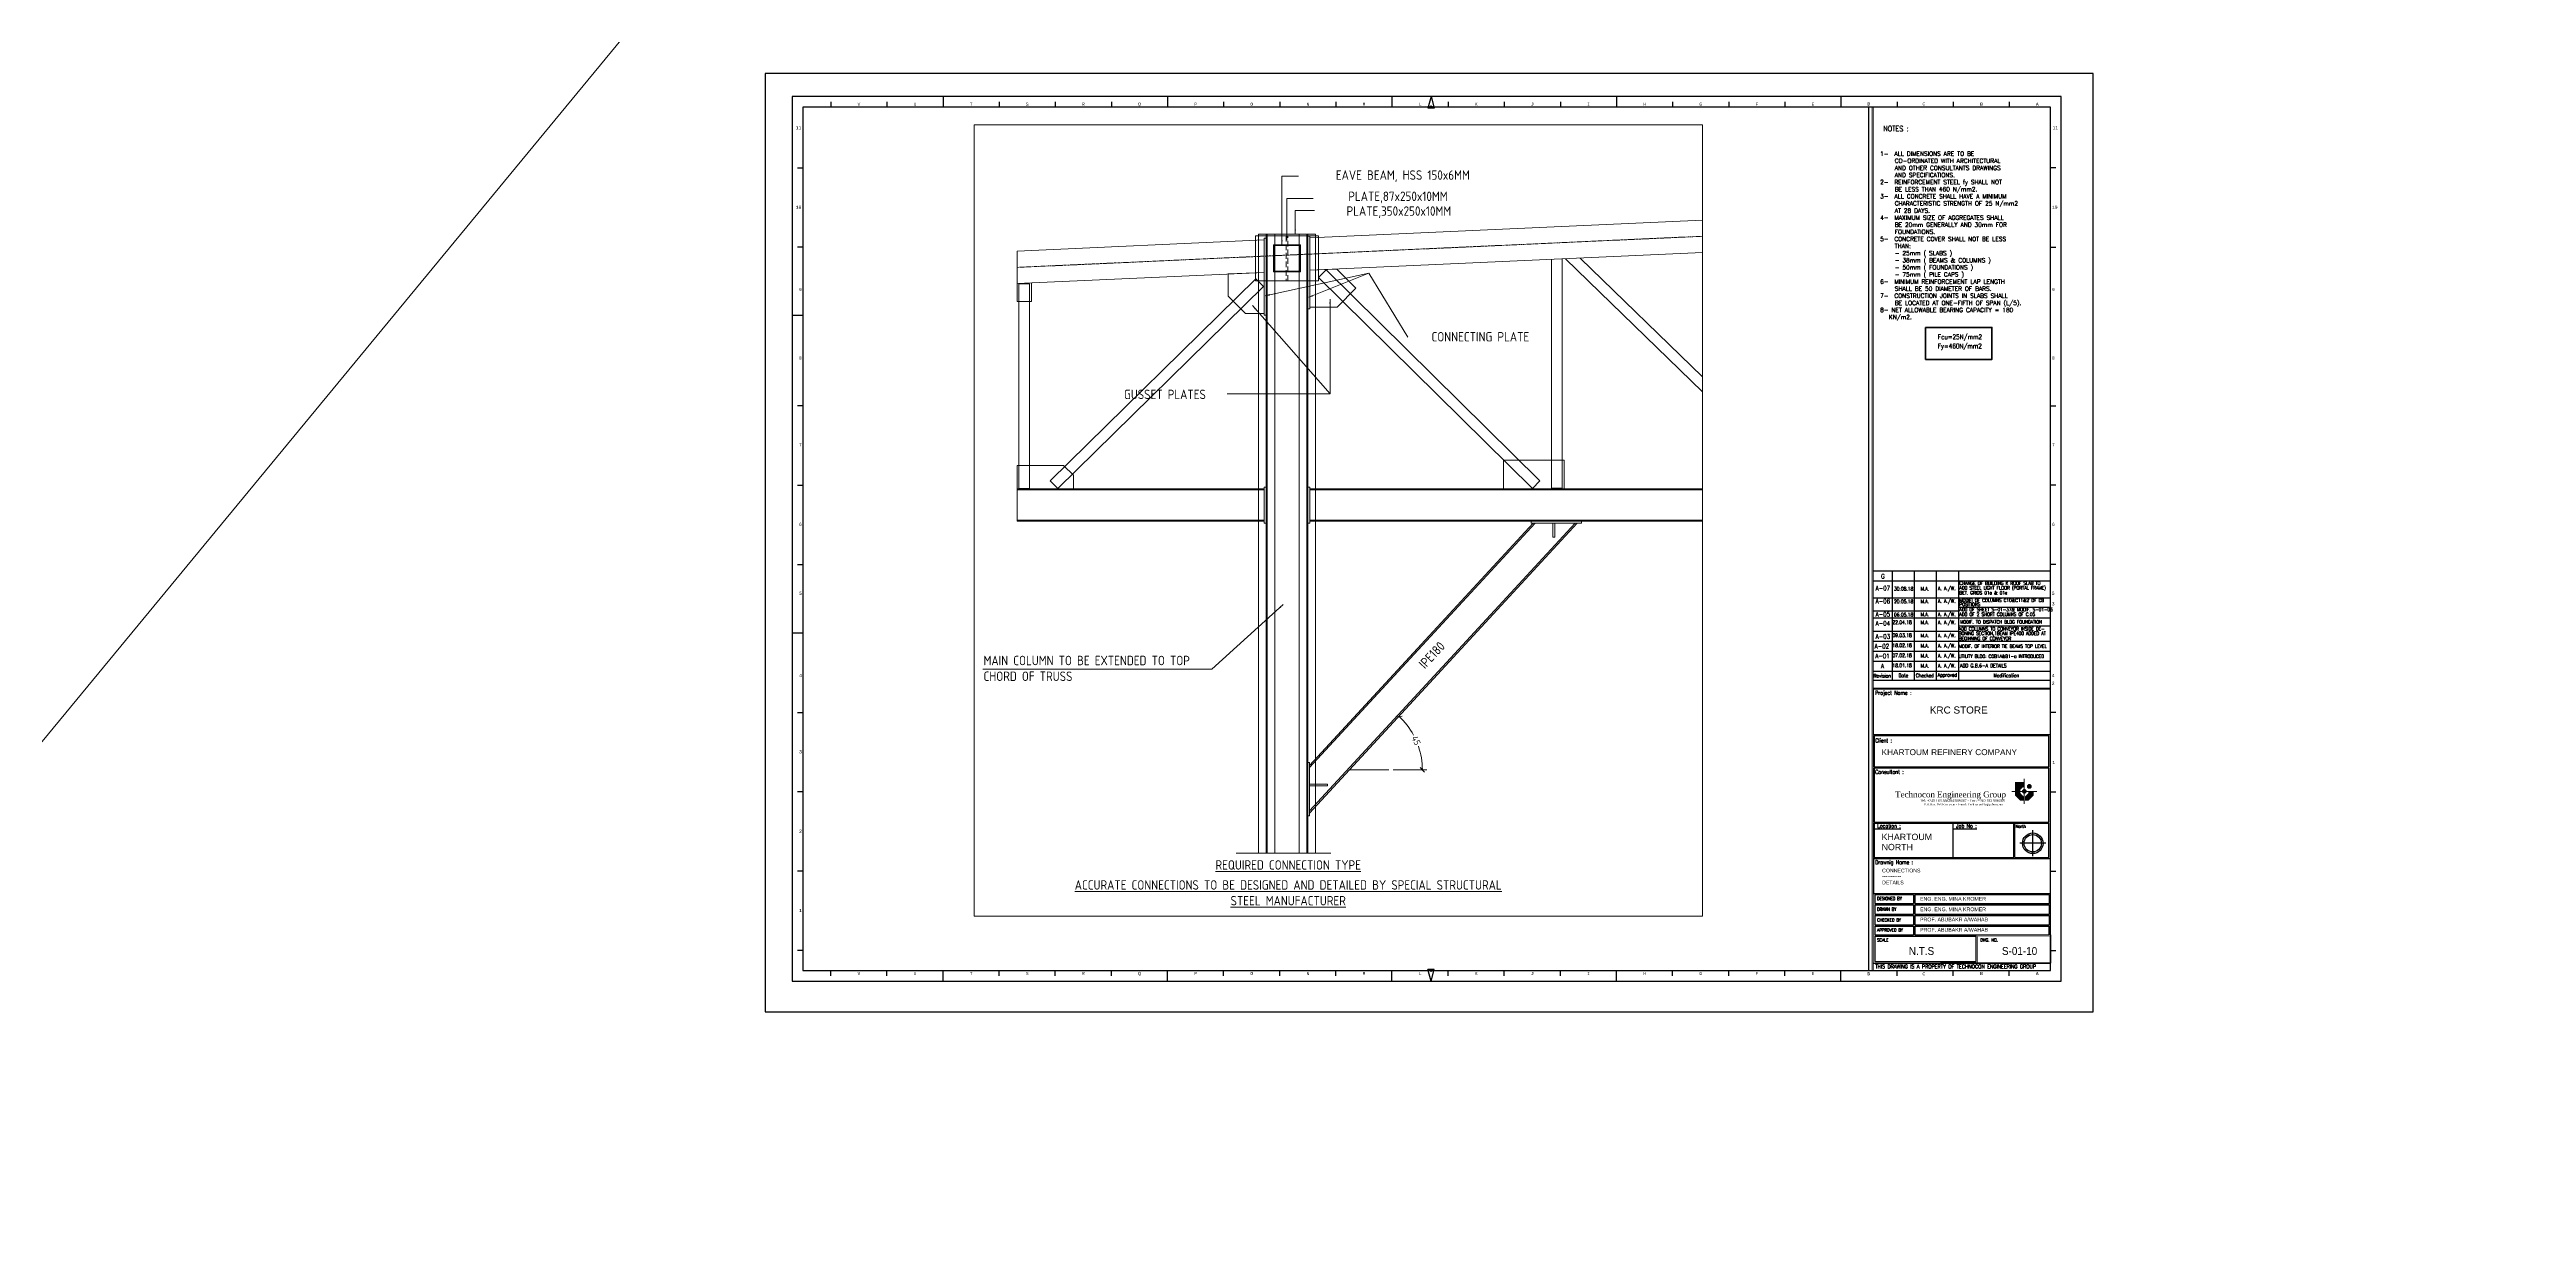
# Model space of a CAD drawing. Header units: millimetres. Extents: x -388065 to 2372687422, y -192755 to 667797.
# Drawn here: x 1410753 to 1424516, y 365722 to 372177 of the extents above; entities that cross this region are included whole.
import ezdxf

# ---------------------------------------------------------------- set-up
doc = ezdxf.new("R2010")
doc.units = ezdxf.units.MM
for name, pattern in [('AXES', [50.8, 31.75, -6.35, 6.35, -6.35]), ('CENTER', [2, 1.25, -0.25, 0.25, -0.25]), ('HIDDEN2', [4.7625, 3.175, -1.5875])]:
    doc.linetypes.add(name, pattern=pattern)
for name, color, linetype in [('Label', 192, 'Continuous'), ('LABLE', 5, 'Continuous'), ('LOGO', 250, 'Continuous'), ('T-BLOCK', 7, 'Continuous')]:
    doc.layers.add(name, color=color, linetype=linetype)
for name, color, linetype, lineweight in [('STR-CL', 1, 'CENTER', 9), ('STR-DIM', 1, 'Continuous', 9), ('STR-STEEL_IN_SEC', 6, 'Continuous', 15), ('STR-STEEL_IN_SEC_HIDD', 6, 'HIDDEN2', 15), ('STR-TEXT', 7, 'Continuous', 9)]:
    doc.layers.add(name, color=color, linetype=linetype, lineweight=lineweight)
doc.styles.add('Arial', font='arial.ttf', dxfattribs={"height": 635})
doc.styles.add('MINA_MM_SM', font='romans.shx', dxfattribs={"height": 150})
doc.styles.add('MINA_MM_STEEL_DETAIL', font='dim.shx', dxfattribs={"height": 35})
doc.styles.add('MZBI', font='times.ttf', dxfattribs={"height": 0.35})
doc.styles.add('MZBOLT', font='times.ttf', dxfattribs={"height": 0.5})
doc.styles.add('ROMAND', font='romand__.ttf', dxfattribs={"height": 0.22})
doc.styles.add('STANDART', font='MONOTXT.shx')
doc.dimstyles.new('MINA_MM_STEEL_DET', dxfattribs={"dimtxt": 35, "dimasz": 25, "dimexe": 25, "dimexo": 25, "dimgap": 5, "dimtad": 0, "dimdec": 0, "dimzin": 0, "dimdsep": 46, "dimtxsty": 'MINA_MM_STEEL_DETAIL', "dimblk": 'OBLIQUE', "dimcen": 0.09, "dimclrd": 256, "dimclre": 256, "dimclrt": 7, "dimadec": 0, "dimazin": 0, "dimtfac": 1, "dimtdec": 0, "dimtix": 1, "dimtofl": 0, "dimtmove": 0, "dimatfit": 0, "dimfxl": 1, "dimtolj": 1, "dimtzin": 0, "dimlwd": -1, "dimlwe": -1, "dimarcsym": 0})

# ---------------------------------------------------------------- blocks, each defined once
blk = doc.blocks.new('_OBLIQUE')
at = {"color": 0, "linetype": 'ByBlock'}
blk.add_line((-0.5, -0.5), (0.5, 0.5), dxfattribs=at)
blk = doc.blocks.new('LABLE')
blk.add_line((73945, 22524), (79751, 22524))
at = {"lineweight": 50, "ltscale": 0.1}
blk.add_lwpolyline([(71840, 41431), (76044, 41431), (76044, 39404), (71840, 39404)], close=True, dxfattribs=at)
at = {"layer": 'Label', "color": 7}
for p, q in [((0, 56070), (0, 0)), ((80430, 56070), (0, 56070)), ((679, 55391), (679, 679)), ((79751, 55391), (679, 55391)), ((2456, 55730), (2456, 55391)), ((2456, 55730), (2456, 55391)), ((6013, 55730), (6013, 55391)), ((9570, 56070), (9570, 55391)), ((13126, 55730), (13126, 55391)), ((16683, 55730), (16683, 55391)), ((20240, 55730), (20240, 55391)), ((23797, 56070), (23797, 55391)), ((27354, 55730), (27354, 55391)), ((30911, 55730), (30911, 55391)), ((34468, 55730), (34468, 55391)), ((38025, 56070), (38025, 55391)), ((40498, 56070), (40298, 55325)), ((40498, 55440), (40298, 55325)), ((40697, 55325), (40298, 55325)), ((40498, 56070), (40697, 55325)), ((40697, 55325), (40498, 55440)), ((41582, 55730), (41582, 55391)), ((45139, 55730), (45139, 55391)), ((48696, 55730), (48696, 55391)), ((52253, 56070), (52253, 55391)), ((55809, 55730), (55809, 55391)), ((59366, 55730), (59366, 55391)), ((62923, 55730), (62923, 55391)), ((66480, 56070), (66480, 55391)), ((68251, 679), (68251, 55391)), ((68531, 679), (68531, 55391)), ((70037, 55730), (70037, 55391)), ((73594, 55730), (73594, 55391)), ((77151, 55730), (77151, 55391)), ((79751, 679), (79751, 55391)), ((80430, 0), (80430, 56070)), ((340, 51536), (679, 51536)), ((80090, 51536), (79751, 51536)), ((679, 46509), (340, 46509)), ((79751, 46509), (80090, 46509)), ((679, 42187), (0, 42187)), ((679, 36454), (340, 36454)), ((79751, 36454), (80090, 36454)), ((340, 31427), (679, 31427)), ((80090, 31427), (79751, 31427)), ((340, 26400), (679, 26400)), ((68531, 26008), (79751, 26008)), ((80090, 26400), (79751, 26400)), ((679, 22052), (0, 22052)), ((340, 17025), (679, 17025)), ((79751, 679), (79751, 17025)), ((80090, 17025), (79751, 17025)), ((68524, 15634), (79751, 15634)), ((68531, 15634), (79751, 15634)), ((679, 11997), (340, 11997)), ((79751, 11997), (80090, 11997)), ((679, 6970), (340, 6970)), ((79751, 6970), (80090, 6970)), ((679, 1943), (340, 1943)), ((79751, 2946), (79751, 1158)), ((79751, 1943), (80090, 1943)), ((0, 0), (80430, 0)), ((679, 679), (79751, 679)), ((2456, 340), (2456, 679)), ((6013, 340), (6013, 679)), ((9570, 0), (9570, 679)), ((13126, 340), (13126, 679)), ((16683, 340), (16683, 679)), ((20240, 340), (20240, 679)), ((23797, 0), (23797, 679)), ((27354, 340), (27354, 679)), ((30911, 340), (30911, 679)), ((34468, 340), (34468, 679)), ((38025, 0), (38025, 679)), ((40697, 745), (40298, 745)), ((40498, 0), (40298, 745)), ((40498, 630), (40298, 745)), ((40498, 0), (40697, 745)), ((40697, 745), (40498, 630)), ((41582, 340), (41582, 679)), ((45139, 340), (45139, 679)), ((48696, 340), (48696, 679)), ((52253, 0), (52253, 679)), ((55809, 340), (55809, 679)), ((59366, 340), (59366, 679)), ((62923, 340), (62923, 679)), ((66480, 0), (66480, 679)), ((68531, 679), (79751, 679)), ((70037, 340), (70037, 679)), ((79751, 1158), (72787, 1158)), ((73594, 340), (73594, 679)), ((77151, 340), (77151, 679))]:
    blk.add_line(p, q, dxfattribs=at)
at = {"layer": 'Label', "color": 253, "linetype": 'Continuous'}
for p, q in [((68531, 25372), (79751, 25372)), ((69745, 19073), (69745, 26008)), ((71145, 19073), (71145, 26008)), ((72545, 19073), (72545, 26008)), ((73945, 19073), (73945, 26008)), ((68531, 24300), (79751, 24300)), ((73945, 23711), (79751, 23711)), ((68531, 23464), (73945, 23464)), ((68531, 23020), (79751, 23020)), ((68531, 22192), (73945, 22192)), ((68531, 21556), (79751, 21556)), ((68531, 20920), (79751, 20920)), ((68531, 20284), (79751, 20284))]:
    blk.add_line(p, q, dxfattribs=at)
at = {"layer": 'Label', "color": 7, "linetype": 'Continuous'}
for p, q in [((68531, 19648), (79751, 19648)), ((68531, 19073), (79751, 19073)), ((68531, 18538), (79751, 18538)), ((79651, 15543), (68580, 15543)), ((68580, 15543), (68580, 13583)), ((68580, 13583), (79651, 13583)), ((68580, 13513), (68580, 10090)), ((68580, 10090), (79651, 10090)), ((68580, 10020), (77431, 10020)), ((73580, 10020), (73580, 7835)), ((77501, 10020), (79651, 10020)), ((77501, 7835), (79651, 7835)), ((71078, 5482), (68624, 5482)), ((68624, 5482), (68624, 4932)), ((68624, 4932), (71078, 4932)), ((68624, 4847), (68624, 4255)), ((68624, 4847), (71078, 4847)), ((71078, 5482), (71078, 4932)), ((71078, 4847), (71078, 4255)), ((79675, 5482), (71163, 5482)), ((71163, 5482), (71163, 4932)), ((71163, 4932), (79675, 4932)), ((71163, 4847), (79675, 4847)), ((71163, 4847), (71163, 4255)), ((79675, 5482), (79675, 4932)), ((79675, 4847), (79675, 4255)), ((68624, 4255), (71078, 4255)), ((68624, 4170), (71078, 4170)), ((68624, 4170), (68624, 3578)), ((68624, 3578), (71078, 3578)), ((68624, 3493), (68624, 2943)), ((68624, 3493), (71078, 3493)), ((71078, 4170), (71078, 3578)), ((71078, 3493), (71078, 2943)), ((71163, 4255), (79675, 4255)), ((71163, 4170), (79675, 4170)), ((71163, 4170), (71163, 3578)), ((71163, 3578), (79675, 3578)), ((71163, 3493), (79675, 3493)), ((71163, 3493), (71163, 2943)), ((77221, 3493), (79675, 3493)), ((79675, 4170), (79675, 3578)), ((79675, 3493), (79675, 2943)), ((68624, 2943), (71078, 2943)), ((68624, 2859), (68624, 1251)), ((68624, 2859), (75055, 2859)), ((71163, 2943), (79675, 2943)), ((75055, 1251), (75055, 2859)), ((77221, 2943), (79675, 2943)), ((68531, 1158), (79751, 1158))]:
    blk.add_line(p, q, dxfattribs=at)
at = {"layer": 'Label', "color": 240, "linetype": 'AXES'}
for p, q in [((78636, 7919), (78636, 9571)), ((79462, 8745), (77810, 8745))]:
    blk.add_line(p, q, dxfattribs=at)
at = {"layer": 'Label', "color": 7, "const_width": 30}
blk.add_lwpolyline([(68391, 679), (68391, 55391)], dxfattribs=at)
at = {"layer": 'Label', "color": 7, "const_width": 20}
for points in [[(79765, 15620), (79765, 18552), (68517, 18552), (68517, 15620)], [(79765, 5558), (79765, 7772), (68531, 7772), (68531, 5558)], [(79768, 2867), (75131, 2867), (75131, 1158), (79768, 1158)], [(79760, 2859), (75140, 2859), (75140, 1166), (79760, 1166)], [(79751, 2850), (75148, 2850), (75148, 1175), (79751, 1175)]]:
    blk.add_lwpolyline(points, close=True, dxfattribs=at)
at = {"layer": 'Label', "color": 7}
for points in [[(79758, 15627), (79758, 18545), (68524, 18545), (68524, 15627)], [(79751, 5572), (79751, 7758), (68545, 7758), (68545, 5572)]]:
    blk.add_lwpolyline(points, close=True, dxfattribs=at)
at = {"layer": 'Label', "color": 7, "linetype": 'Continuous'}
for points in [[(79651, 13583), (79651, 15543)], [(79651, 10090), (79651, 13513), (68580, 13513)], [(68580, 10020), (68580, 7835), (77431, 7835), (77431, 10020)], [(77501, 7835), (77501, 10020)], [(79651, 7835), (79651, 10020)], [(79675, 2943), (79675, 3493)], [(68624, 1251), (75055, 1251)]]:
    blk.add_lwpolyline(points, dxfattribs=at)
for major_axis, start_param, end_param in [((-652, 0), 3.141593, 9.4247783), ((548, 0), -0.0000001, 6.2831852)]:
    blk.add_ellipse((78636, 8745), major_axis=major_axis, ratio=0.9999999, start_param=start_param, end_param=end_param, dxfattribs=at)
at = {"layer": 'Label', "color": 7, "style": 'STANDART', "width": 1}
for s, height, p in [('V', 203, (4152, 55473)), ('U', 203, (7708, 55473)), ('T', 203, (11265, 55473)), ('S', 203, (14822, 55473)), ('R', 203, (18379, 55473)), ('Q', 203, (21936, 55473)), ('P', 203, (25493, 55473)), ('O', 203, (29050, 55473)), ('N', 203, (32607, 55473)), ('M', 203, (36164, 55473)), ('L', 203, (39721, 55473)), ('K', 203, (43278, 55473)), ('J', 203, (46835, 55473)), ('I', 203, (50391, 55473)), ('H', 203, (53948, 55473)), ('G', 203, (57505, 55473)), ('F', 203, (61062, 55473)), ('E', 203, (64619, 55473)), ('D', 203, (68158, 55490)), ('C', 203, (71643, 55490)), ('B', 203, (75300, 55473)), ('A', 203, (78834, 55473)), ('11', 203.3, (238, 53971)), ('11', 203.3, (79887, 53971)), ('10', 203.3, (238, 48944)), ('10', 203.3, (79853, 48944)), ('9', 203, (441, 43733)), ('9', 203, (79853, 43733)), ('8', 203, (441, 39385)), ('8', 203, (79853, 39385)), ('7', 203, (441, 33893)), ('7', 203, (79853, 33893)), ('6', 203, (441, 28856)), ('6', 203, (79853, 28856)), ('5', 203, (452, 24487)), ('5', 203, (79843, 24487)), ('3', 203, (79843, 23819)), ('4', 203, (452, 19276)), ('4', 203, (79843, 19276)), ('2', 203, (79843, 18782)), ('3', 203, (452, 14443)), ('1', 203, (79877, 13762)), ('2', 203, (452, 9406)), ('1', 203, (452, 4387)), ('V', 203, (4152, 394)), ('U', 203, (7708, 394)), ('T', 203, (11265, 394)), ('S', 203, (14822, 394)), ('R', 203, (18379, 394)), ('Q', 203, (21936, 394)), ('P', 203, (25493, 394)), ('O', 203, (29050, 394)), ('N', 203, (32607, 394)), ('M', 203, (36164, 394)), ('L', 203, (39721, 394)), ('K', 203, (43278, 394)), ('J', 203, (46835, 394)), ('I', 203, (50391, 394)), ('H', 203, (53948, 394)), ('G', 203, (57505, 394)), ('F', 203, (61062, 394)), ('E', 203, (64619, 394)), ('D', 203, (68158, 377)), ('C', 203, (71643, 377)), ('B', 203, (75300, 394)), ('A', 203, (78834, 394))]:
    blk.add_text(s, height=height, dxfattribs=at).set_placement(p)
at = {"layer": 'Label', "color": 7, "linetype": 'Continuous', "style": 'ROMAND', "width": 0.8}
for s, height, p in [('G', 287, (69023, 25518)), ('CHANGE OF BUILDING K ROOF SLAB TO', 218.47, (73991, 25120)), ('A-07', 287.5, (68675, 24760)), ('A-06', 287.5, (68675, 23946)), ('30.08.18', 230, (69840, 24757)), ('20.05.18', 230, (69840, 23953)), ('M.A.', 230, (71528, 24767)), ('M.A.', 230, (71528, 23963)), ('A. A./W.', 230, (72625, 24779)), ('A. A./W.', 230, (72625, 23976)), ('ADD STEEL LIGHT FLOOR (PORTAL FRAME)', 218.47, (73991, 24824)), ('ADD OF SHEET S-01-37& MODIF. S-01-06', 218.47, (73991, 23445)), ('BET. GRIDS 01a & 01e ', 218.47, (73991, 24509)), ('MODIFI OF COLUMNS C10&C11&2 OF C8', 218.47, (73991, 24034)), ('POSITIONS', 218.5, (73991, 23774)), ('A-05', 287.5, (68675, 23111)), ('A-04', 287.5, (68675, 22539)), ('A-03', 287.5, (68675, 21709)), ('22.04.18', 230, (69745, 22635)), ('09.03.18', 230, (69745, 21808)), ('06.05.18', 230, (69840, 23118)), ('M.A.', 230, (71528, 23128)), ('M.A.', 230, (71528, 22624)), ('M.A.', 230, (71528, 21796)), ('A. A./W.', 230, (72625, 23140)), ('A. A./W.', 230, (72625, 22624)), ('A. A./W.', 230, (72625, 21796)), ('ADD COLUMNS TO CONVEYOR INSIDE DE-', 218.47, (73948, 22222)), ('BONING SECTION,1BEAM IPE400 ADDED AT ', 218.47, (73948, 21939)), ('ADD OF 2 SHORT COLUMNS OF C.05', 218.47, (73991, 23141)), ('MODIF. TO DISPATCH BLDG FOUNDATION', 218.47, (74034, 22661)), ('A-02', 287.5, (68611, 21084)), ('A-01', 287.5, (68648, 20470)), ('07.02.18', 230, (69745, 20536)), ('18.02.18', 230, (69745, 21172)), ('M.A.', 230, (71528, 21160)), ('M.A.', 230, (71528, 20524)), ('A. A./W.', 230, (72625, 21160)), ('A. A./W.', 230, (72625, 20524)), ('BEGINNING OF CONVEYOR', 218.47, (73948, 21608)), ('MODIF. OF INTERIOR TIE BEAMS TOP LEVEL', 218.47, (73948, 21121)), ('UTILITY BLDG: CGB1A&B1-a INTRODUCED', 218.47, (73948, 20485)), ('Revision', 230, (68546, 19239)), ('A', 287, (69010, 19834)), ('18.01.18', 230, (69745, 19900)), ('Date', 230, (70127, 19265)), ('Checked', 230, (71225, 19265)), ('M.A.', 230, (71528, 19888)), ('Approved', 230, (72609, 19297)), ('A. A./W.', 230, (72625, 19888)), ('ADD G.B.6-A DETAILS', 229.97, (74025, 19888)), ('Modification', 229.97, (76151, 19265)), ('Project Name :', 250, (68652, 18154)), ('Client :', 250, (68652, 15135)), ('Consultant :', 250, (68650, 13141)), ('%%u Location :', 250, (68630, 9720)), ('%%u Job No :', 250, (73630, 9720)), ('North', 200, (77554, 9720)), ('Drawnig Name :', 250, (68650, 7416)), ('DESIGNED BY', 200, (68769, 5143)), ('APPROVED BY', 200, (68769, 3155)), ('CHECKED BY', 200, (68769, 3789)), ('DRAWN BY', 200, (68769, 4466)), ('SCALE', 200, (68769, 2520)), ('DWG. NO.', 200, (75309, 2520)), ('THIS DRAWING IS A PROPERTY OF TECHNOCON ENGINEERING GROUP', 250, (68650, 816))]:
    blk.add_text(s, height=height, dxfattribs=at).set_placement(p)
at = {"layer": 'STR-TEXT', "style": 'ROMAND', "width": 0.8}
for s, height, p in [('NOTES :', 337.5, (69161, 53856)), ('Fcu=25N/mm2', 300, (72623, 40681)), ('Fy=460N/mm2', 300, (72623, 40100))]:
    blk.add_text(s, height=height, dxfattribs=at).set_placement(p)
at = {"layer": 'STR-TEXT', "insert": (68964, 52571), "char_height": 270, "width": 11124, "attachment_point": 1, "style": 'MINA_MM_SM'}
blk.add_mtext('1-  ALL DIMENSIONS ARE TO BE\\P     CO-ORDINATED WITH ARCHITECTURAL\\P     AND OTHER CONSULTANTS DRAWINGS\\P     AND SPECIFICATIONS.\\P2-  REINFORCEMENT STEEL fy SHALL NOT\\P     BE LESS THAN 460 N/mm2.\\P3-  ALL CONCRETE SHALL HAVE A MINIMUM\\P     CHARACTERISTIC STRENGTH OF 25 N/mm2 \\P     AT 28 DAYS.\\P4-  MAXIMUM SIZE OF AGGREGATES SHALL\\P     BE 20mm GENERALLY AND 30mm FOR \\P     FOUNDATIONS.\\P5-  CONCRETE COVER SHALL NOT BE LESS\\P     THAN:\\P     - 25mm ( SLABS )\\P     - 38mm ( BEAMS & COLUMNS )\\P     - 50mm ( FOUNDATIONS )\\P     - 75mm ( PILE CAPS )\\P6-  MINIMUM REINFORCEMENT LAP LENGTH\\P     SHALL BE 50 DIAMETER OF BARS.\\P7-  CONSTRUCTION JOINTS IN SLABS SHALL \\P     BE LOCATED AT ONE-FIFTH OF SPAN (L/5).\\P8- NET ALLOWABLE BEARING CAPACITY = 180  \\P   KN/m2.', dxfattribs=at)
blk = doc.blocks.new('A$C5A6E080A')
h = blk.add_hatch(color=0)
h.paths.add_polyline_path([(9.3, 8.6), (8.6, 9.3), (7.7, 9.3), (7.1, 8.6), (7.1, 7.7), (7.7, 7.1), (8.6, 7.1), (9.3, 7.7)])
h.paths.add_polyline_path([(6.9, 6.3), (6.3, 6.9), (5.8, 6.9), (5.8, 5.8), (6.9, 5.8)])
h.paths.add_polyline_path([(5.8, 6.9), (5.4, 6.9), (4.8, 6.3), (4.8, 5.8), (5.8, 5.8)])
h.paths.add_polyline_path([(5.8, 5.8), (4.8, 5.8), (4.8, 5.4), (5.4, 4.8), (5.8, 4.8)])
h.paths.add_polyline_path([(6.9, 5.4), (6.9, 5.8), (5.8, 5.8), (5.8, 4.8), (6.3, 4.8)])
h.paths.add_polyline_path([(10.2, 4), (10.2, 5.6), (7.7, 5.6), (7.7, 5.1), (6.3, 3.6), (6.1, 3.6), (6.1, 1.5), (7.7, 1.5)])
h.paths.add_polyline_path([(5.6, 3.6), (5.4, 3.6), (4, 5.1), (4, 5.6), (1.5, 5.6), (1.5, 4), (4, 1.5), (5.6, 1.5)])
h.paths.add_polyline_path([(5.1, 7.7), (5.6, 7.7), (5.6, 10.2), (4, 10.2), (1.5, 10.2), (1.5, 6.1), (4, 6.1), (4, 6.6)])
at = {"lineweight": 5}
for p, q in [((5.8, 11.7), (5.8, 0)), ((0, 5.8), (11.7, 5.8))]:
    blk.add_line(p, q, dxfattribs=at)
blk = doc.blocks.new('TEG')
at = {"color": 0, "xscale": 0.1101681463324624, "yscale": 0.1101681463324624, "zscale": 0.1101681463324624}
blk.add_blockref('A$C5A6E080A', (870.5, 200.47), dxfattribs=at)
at = {"layer": 'LABLE', "color": 0, "style": 'MZBI'}
blk.add_text('Technocon Engineering Group ', height=0.3044, dxfattribs=at).set_placement((864.51, 200.81))
at = {"layer": 'LABLE', "style": 'MZBOLT'}
for s, height, p in [('Tel: +249 183 586384/586387 - Fax: +249 183 586388', 0.1287, (865.78, 200.58)), ('P.O.Box: 165 Khartoum - E-mail: TechnoconEG@yahoo.com', 0.1058, (866.01, 200.4))]:
    blk.add_text(s, height=height, dxfattribs=at).set_placement(p)
blk = doc.blocks.new('*D1630')
at = {"layer": 'Defpoints', "color": 0, "ltscale": 10, "transparency": 16777216}
for p in [(1419242, 369546), (1417976, 368175), (1418194, 368175), (1418366, 368285), (1417754, 367935)]:
    blk.add_point(p, dxfattribs=at)
at = {"layer": 'STR-DIM', "ltscale": 10, "transparency": 16777216}
blk.add_line((1418219, 368175), (1418406, 368175), dxfattribs=at)
for start, end in [(28.3611, 47.2827), (0, 18.9216)]:
    blk.add_arc((1417976, 368175), 405, start, end, dxfattribs=at)
at = {"layer": 'STR-DIM', "ltscale": 10, "transparency": 16777216, "xscale": 25, "yscale": 25, "zscale": 25}
for p, rotation in [((1418251, 368473), 137.2826787332253), ((1418381, 368175), 270.0000000000164)]:
    blk.add_blockref('_OBLIQUE', p, dxfattribs=dict(at, rotation=rotation))
at = {"layer": 'STR-DIM', "color": 7, "ltscale": 10, "transparency": 16777216, "insert": (1418347, 368338), "char_height": 35, "attachment_point": 5, "rotation": 293.6413, "style": 'MINA_MM_STEEL_DETAIL'}
blk.add_mtext('\\A1;45', dxfattribs=at)

msp = doc.modelspace()

# ---------------------------------------------------------------- linework, layer by layer
at = {"layer": 'LOGO', "ltscale": 0.1}
msp.add_lwpolyline([(1422108.312, 366830.868), (1422108.312, 372042.6271), (1414729.3736, 372042.6271), (1414729.3736, 366830.868)], close=True, dxfattribs=at)
at = {"layer": 'STR-CL', "ltscale": 10}
msp.add_line((1416128.6772, 370966.3156), (1419937.6962, 371139.4528), dxfattribs=at)
at = {"layer": 'STR-STEEL_IN_SEC', "color": 7, "ltscale": 0.1}
msp.add_line((1584664.4846, 579101.4319), (1396989.2923, 351706.677), dxfattribs=at)
at = {"layer": 'STR-STEEL_IN_SEC', "ltscale": 10}
for p, q in [((1417755.977, 371130.3767), (1419937.6962, 371229.5457)), ((1416128.6772, 371056.4085), (1417501.377, 371118.8039)), ((1417470.527, 371151.7789), (1417470.527, 367712.4012)), ((1417786.827, 371151.7789), (1417470.527, 371151.7789)), ((1417513.377, 371151.7789), (1417513.377, 367712.4012)), ((1417518.6772, 371151.7789), (1417518.6772, 367712.4012)), ((1417561.527, 371151.7789), (1417561.527, 367712.4012)), ((1417695.827, 371151.7789), (1417695.827, 367712.4012)), ((1417738.6772, 371151.7789), (1417738.6772, 367712.4012)), ((1417743.977, 371151.7789), (1417743.977, 367712.4012)), ((1417786.827, 371151.7789), (1417786.827, 367712.4012)), ((1416128.6772, 370876.2226), (1416128.6772, 371056.4085)), ((1416128.6772, 370876.2226), (1417501.377, 370938.6181)), ((1417755.977, 370950.1908), (1419937.6962, 371049.3599)), ((1417846.4534, 370952.1005), (1417804.3389, 370909.3644)), ((1417846.4534, 370952.1005), (1419034.5855, 369781.2503)), ((1419098.677, 369739.4085), (1419098.677, 371011.2226)), ((1419158.677, 369739.4085), (1419158.677, 371013.9499)), ((1419937.6962, 370275.3812), (1419176.1787, 371014.7454)), ((1419937.6962, 370359.0089), (1419258.46, 371018.4855)), ((1416138.6772, 369738.4085), (1416138.6772, 370874.6772)), ((1416138.6772, 370874.6772), (1416198.6772, 370874.6772)), ((1416198.6772, 369738.4085), (1416198.6772, 370874.6772)), ((1417455.7884, 370902.4535), (1416313.4085, 369780.9384)), ((1417497.822, 370859.6379), (1416355.8367, 369738.5102)), ((1417497.822, 370859.6379), (1417455.7884, 370902.4535)), ((1417804.3389, 370909.3644), (1418992.4711, 369738.5142)), ((1416128.6772, 369556.4085), (1416128.6772, 369736.4085)), ((1417501.377, 369736.4085), (1416128.6772, 369736.4085)), ((1417501.377, 369730.4085), (1416128.6772, 369730.4085)), ((1416138.6772, 369738.4085), (1416198.6772, 369738.4085)), ((1416355.8367, 369738.5102), (1416313.4085, 369780.9384)), ((1417203.0476, 369736.4085), (1417501.377, 369736.4085)), ((1417755.977, 369736.4085), (1418128.8535, 369736.4085)), ((1419937.6962, 369736.4085), (1417755.977, 369736.4085)), ((1419937.6962, 369730.4085), (1417755.977, 369730.4085)), ((1418992.4711, 369738.5142), (1419034.5855, 369781.2503)), ((1419098.677, 369739.4085), (1419158.677, 369739.4085)), ((1417501.377, 369562.4085), (1416128.6772, 369562.4085)), ((1417501.377, 369556.4085), (1416128.6772, 369556.4085)), ((1417203.0476, 369556.4085), (1417501.377, 369556.4085)), ((1419937.6962, 369562.4085), (1417755.977, 369562.4085)), ((1417755.977, 369556.4085), (1418128.8535, 369556.4085)), ((1419937.6962, 369556.4085), (1417755.977, 369556.4085)), ((1417753.977, 367934.8951), (1419241.941, 369546.4085)), ((1417753.977, 367946.6878), (1419231.0524, 369546.4085)), ((1417753.977, 368200.2324), (1418996.9462, 369546.4085)), ((1417753.977, 368188.4396), (1419007.8349, 369546.4085)), ((1417975.7383, 368175.0698), (1418193.8992, 368175.0698)), ((1417347.168, 367712.4012), (1417872.7282, 367712.4012))]:
    msp.add_line(p, q, dxfattribs=at)
for points in [[(1415891.0163, 371759.0811), (1419937.6962, 371759.0811), (1419937.6962, 367361.5471), (1415891.0163, 367361.5471)], [(1417453.677, 371141.7789), (1417803.677, 371141.7789), (1417803.677, 370891.7789), (1417453.677, 370891.7789)], [(1417501.377, 370700.1473), (1417501.377, 371128.8039), (1417513.377, 371128.8039), (1417513.377, 370700.1473)], [(1417743.977, 370736.2371), (1417743.977, 371139.8312), (1417755.977, 371139.8312), (1417755.977, 370736.2371)], [(1417302.0617, 370931.1987), (1417501.377, 370938.6181), (1417501.377, 370710.1473), (1417397.6479, 370710.1473), (1417302.0617, 370805.7335)], [(1417755.977, 370950.1908), (1417905.8222, 370957.0019), (1417976.5329, 370886.2913), (1418011.8883, 370850.9359), (1417907.1894, 370746.2371), (1417755.977, 370746.2371)], [(1416208.6772, 370879.859), (1416128.6772, 370876.2226), (1416128.6772, 370776.2226), (1416208.6772, 370776.2226)], [(1416128.6772, 369736.4085), (1416128.6772, 369866.4085), (1416387.7514, 369866.4085), (1416442.3525, 369811.8073), (1416442.3525, 369736.4085)], [(1417513.377, 369546.4085), (1417513.377, 369745.863), (1417501.377, 369745.863), (1417501.377, 369546.4085)], [(1417743.977, 369546.4085), (1417743.977, 369745.863), (1417755.977, 369745.863), (1417755.977, 369546.4085)], [(1418986.1796, 369556.4085), (1419266.1744, 369556.4085), (1419266.1744, 369546.4085), (1418986.1796, 369546.4085)], [(1419106.4731, 369546.4085), (1419116.4731, 369546.4085), (1419116.4731, 369467.5274), (1419106.4731, 369467.5274)], [(1417753.977, 368215.2324), (1417753.977, 367919.0647), (1417743.977, 367919.0647), (1417743.977, 368215.2324)], [(1417853.8694, 368096.1052), (1417853.8694, 368086.1052), (1417753.977, 368086.1052), (1417753.977, 368096.1052)]]:
    msp.add_lwpolyline(points, close=True, dxfattribs=at)
for points in [[(1417556.677, 371091.7789), (1417700.677, 371091.7789, -0.4142135624), (1417703.677, 371088.7789), (1417703.677, 370944.7789, -0.4142135624), (1417700.677, 370941.7789), (1417556.677, 370941.7789, -0.4142135624), (1417553.677, 370944.7789), (1417553.677, 371088.7789, -0.4142135624)], [(1417560.677, 371087.7789), (1417696.677, 371087.7789, -0.4142135624), (1417699.677, 371084.7789), (1417699.677, 370948.7789, -0.4142135624), (1417696.677, 370945.7789), (1417560.677, 370945.7789, -0.4142135624), (1417557.677, 370948.7789), (1417557.677, 371084.7789, -0.4142135624)]]:
    msp.add_lwpolyline(points, format="xyb", close=True, dxfattribs=at)
msp.add_lwpolyline([(1419168.677, 369736.4085), (1419168.677, 369896.2052), (1418832.4525, 369896.2052), (1418832.4525, 369736.4085)], dxfattribs=at)
at = {"layer": 'STR-STEEL_IN_SEC_HIDD', "ltscale": 10}
msp.add_lwpolyline([(1417623.677, 371141.7789), (1417623.677, 370891.7789), (1417633.677, 370891.7789), (1417633.677, 371141.7789)], close=True, dxfattribs=at)

# ---------------------------------------------------------------- block references
for name, p, xscale, yscale, zscale in [('LABLE', (1414878.4227, 367000.5365), 0.0876759219071295, 0.0876759219071295, 0.0876759219071295), ('TEG', (1327482.1562, 346298.0208), 108.1840459008591, 108.1840459008591, 108.1840459008591)]:
    msp.add_blockref(name, p, dxfattribs=dict(xscale=xscale, yscale=yscale, zscale=zscale))

# ---------------------------------------------------------------- texts
at = {"layer": 'STR-TEXT', "color": 7, "ltscale": 10, "char_height": 52.5, "attachment_point": 5, "style": 'MINA_MM_STEEL_DETAIL'}
for s, insert, width in [('\\A1;EAVE BEAM, HSS 150x6MM', (1418272.6415, 371473.1698), 1170.693662), ('\\A1;PLATE,87x250x10MM', (1418245.5249, 371355.3279), 843.025), ('\\A1;PLATE,350x250x10MM', (1418250.4752, 371273.3081), 843.025), ('\\A1;CONNECTING PLATE', (1418703.4625, 370581.0956), 765.525), ('\\A1;GUSSET PLATES', (1416950.566, 370260.9516), 765.525), ('\\A1;\\pxql,t28;MAIN COLUMN TO BE EXTENDED TO TOP CHORD OF TRUSS', (1416605.3721, 368738.8731), 1325.28169), ('\\A1;\\pxqc;{\\LREQUIRED CONNECTION TYPE}', (1417635.6821, 367646.8674), 1325.28169), ('\\A1;\\pxqc;{\\LACCURATE CONNECTIONS TO BE DESIGNED AND DETAILED BY SPECIAL STRUCTURAL STEEL MANUFACTURER}', (1417635.6821, 367492.0862), 2465.192705)]:
    msp.add_mtext(s, dxfattribs=dict(at, insert=insert, width=width))
at = {"layer": 'STR-TEXT', "color": 7, "ltscale": 10, "insert": (1418459.5504, 368840.1908), "char_height": 52.5, "width": 245.525, "attachment_point": 5, "rotation": 46.95949608, "style": 'MINA_MM_STEEL_DETAIL'}
msp.add_mtext('\\A1;\\pxql,t28;IPE180', dxfattribs=at)
at = {"layer": 'T-BLOCK', "color": 234, "style": 'Arial'}
for s, height, p in [('KRC STORE', 39.45417, (1421200.7736, 368487.8256)), ('KHARTOUM REFINERY COMPANY', 32.878472, (1420932.6238, 368256.9909)), ('KHARTOUM', 35.07037, (1420932.9538, 367784.9931)), ('NORTH', 35.07037, (1420932.9538, 367728.978)), ('ENG. ENG. MINA KROMER', 20.781382, (1421146.8788, 367448.3005)), ('ENG. ENG. MINA KROMER', 20.781382, (1421146.8788, 367390.0533)), ('PROF. ABUBAKR A/WAHAB', 20.781382, (1421146.8788, 367333.4962)), ('PROF. ABUBAKR A/WAHAB', 20.781382, (1421146.8788, 367276.426))]:
    msp.add_text(s, height=height, dxfattribs=at).set_placement(p)
at = {"layer": 'T-BLOCK', "color": 234, "style": 'Arial', "width": 0.9}
for s, p in [('N.T.S', (1421084.3433, 367146.9539)), ('S-01-10', (1421601.6082, 367146.9539))]:
    msp.add_text(s, height=43.83796, dxfattribs=at).set_placement(p)
at = {"layer": 'T-BLOCK', "color": 234, "char_height": 20.669513, "attachment_point": 1, "style": 'Arial'}
for s, width, insert in [('CONNECTIONS', 4601.562928, (1420935.7647, 367626.1635)), ('-----------\\PDETAILS', 3461.019328, (1420935.7647, 367594.2607))]:
    msp.add_mtext_dynamic_manual_height_columns(s, width=width, gutter_width=0.75, heights=[0], dxfattribs=dict(at, insert=insert))

# ---------------------------------------------------------------- dimensions: what is measured, and where the dimension line sits
at = {"layer": 'STR-DIM', "ltscale": 10}
dim = msp.add_angular_dim_2l(base=(1418365.6152, 368285.1065), line1=((1417753.977, 367934.8951), (1419241.941, 369546.4085)), line2=((1417975.7383, 368175.0698), (1418193.8992, 368175.0698)), text='45', dimstyle='MINA_MM_STEEL_DET', dxfattribs=at)
dim.commit()
dim.dimension.update_dxf_attribs({"geometry": '*D1630', "text_midpoint": (1418346.8466, 368337.522)})

# ---------------------------------------------------------------- leaders
for points in [[(1417600.7525, 371091.7789), (1417600.7525, 371472.986), (1417693.4937, 371472.986)], [(1417628.677, 371117.3096), (1417628.677, 371348.457), (1417775.0479, 371348.457)], [(1417674.5833, 371151.7789), (1417674.5833, 371281.6941), (1417782.2866, 371281.6941)], [(1417507.6314, 370808.8882), (1418084.3573, 370934.8234), (1418300.0315, 370579.1908)], [(1417749.655, 370800.4368), (1418084.3573, 370934.8234), (1418300.0315, 370579.1908)], [(1417868.13, 370789.9086), (1417868.13, 370263.5504), (1417296.7031, 370263.5504)], [(1417437.1394, 370754.0091), (1417868.13, 370263.5504), (1417296.7031, 370263.5504)], [(1417608.4792, 369093.7897), (1417211.7486, 368733.9192), (1415939.1711, 368733.9192)]]:
    msp.add_leader(points, dimstyle='MINA_MM_STEEL_DET', dxfattribs=at)

doc.saveas('drawing.dxf')
